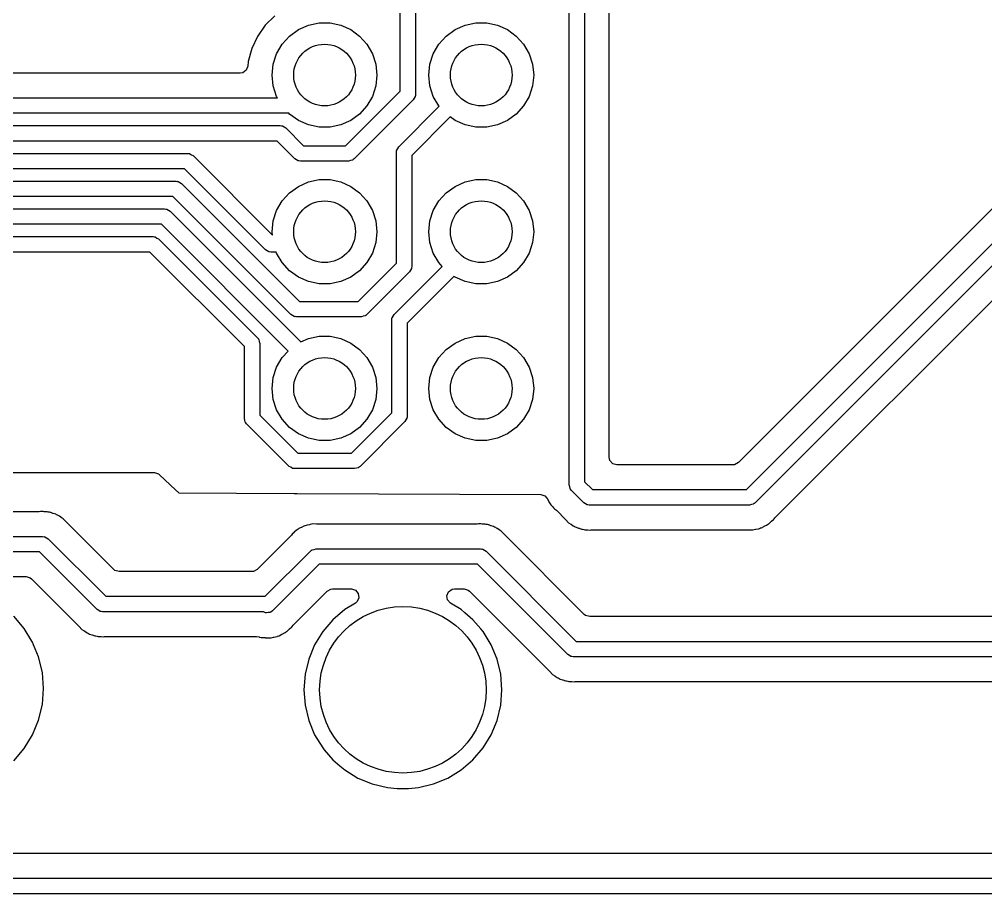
# Model space of a CAD drawing. Extents: x 0.79 to 7.48, y -4.92 to -0.79.
# Drawn here: x 4.439 to 5.056, y -4.914 to -4.356 of the extents above; entities that cross this region are included whole.
import ezdxf

# ---------------------------------------------------------------- set-up
doc = ezdxf.new("R2010")
doc.units = 0
doc.header["$MEASUREMENT"] = 0
doc.layers.add('BLACK', color=7, linetype='CONTINUOUS')

msp = doc.modelspace()

# ---------------------------------------------------------------- linework, layer by layer
at = {"layer": 'BLACK', "linetype": 'CONTINUOUS'}
for p, q in [((4.79035, -4.65354), (4.79035, -3.35501)), ((4.8002, -3.35298), (4.8002, -4.6515)), ((4.81596, -4.63585), (4.81596, -4.22441)), ((4.68248, -4.40219), (4.68248, -4.3388)), ((4.69232, -4.34084), (4.69232, -4.40422)), ((4.60249, -4.35409), (4.59639, -4.36019)), ((4.59639, -4.36019), (4.59145, -4.36724)), ((4.61752, -4.36297), (4.62391, -4.36013)), ((4.62391, -4.36013), (4.63075, -4.35867)), ((4.63075, -4.35867), (4.63775, -4.35867)), ((4.63775, -4.35867), (4.64459, -4.36013)), ((4.64459, -4.36013), (4.65098, -4.36297)), ((4.71752, -4.36297), (4.72391, -4.36013)), ((4.72391, -4.36013), (4.73075, -4.35867)), ((4.73075, -4.35867), (4.73775, -4.35867)), ((4.73775, -4.35867), (4.74459, -4.36013)), ((4.74459, -4.36013), (4.75098, -4.36297)), ((4.61186, -4.36708), (4.61752, -4.36297)), ((4.65098, -4.36297), (4.65664, -4.36708)), ((4.71186, -4.36708), (4.71752, -4.36297)), ((4.75098, -4.36297), (4.75664, -4.36708)), ((4.59145, -4.36724), (4.58781, -4.37505)), ((4.59145, -4.36724), (4.59145, -4.36724)), ((4.60368, -4.37834), (4.60718, -4.37228)), ((4.60718, -4.37228), (4.61186, -4.36708)), ((4.65664, -4.36708), (4.66133, -4.37228)), ((4.66133, -4.37228), (4.66482, -4.37834)), ((4.70368, -4.37834), (4.70718, -4.37228)), ((4.70718, -4.37228), (4.71186, -4.36708)), ((4.75664, -4.36708), (4.76133, -4.37228)), ((4.76133, -4.37228), (4.76482, -4.37834)), ((4.58781, -4.37505), (4.58558, -4.38337)), ((4.58781, -4.37505), (4.58781, -4.37505)), ((4.60152, -4.385), (4.60368, -4.37834)), ((4.66482, -4.37834), (4.66699, -4.385)), ((4.70152, -4.385), (4.70368, -4.37834)), ((4.76482, -4.37834), (4.76699, -4.385)), ((4.58558, -4.38337), (4.58533, -4.38627)), ((4.58558, -4.38337), (4.58558, -4.38337)), ((4.60079, -4.39195), (4.60152, -4.385)), ((4.66699, -4.385), (4.66772, -4.39195)), ((4.70079, -4.39195), (4.70152, -4.385)), ((4.76699, -4.385), (4.76772, -4.39195)), ((5.15705, -4.38062), (4.89837, -4.6393)), ((4.58047, -4.39073), (4.12996, -4.39073)), ((4.5821, -4.39045), (4.58047, -4.39073)), ((4.58433, -4.38883), (4.5821, -4.39045)), ((4.58533, -4.38627), (4.58433, -4.38883)), ((4.90347, -4.6565), (5.16975, -4.39022)), ((4.60152, -4.39891), (4.60079, -4.39195)), ((4.66772, -4.39195), (4.66699, -4.39891)), ((4.70152, -4.39891), (4.70079, -4.39195)), ((4.76772, -4.39195), (4.76699, -4.39891)), ((4.60368, -4.40556), (4.60152, -4.39891)), ((4.64766, -4.43701), (4.68248, -4.40219)), ((4.66699, -4.39891), (4.66482, -4.40556)), ((4.70368, -4.40556), (4.70152, -4.39891)), ((4.76699, -4.39891), (4.76482, -4.40556)), ((5.17527, -4.39862), (4.90899, -4.6649)), ((4.12141, -4.4065), (4.60422, -4.4065)), ((4.60422, -4.4065), (4.60368, -4.40556)), ((4.69088, -4.4077), (4.65318, -4.44541)), ((4.66482, -4.40556), (4.66133, -4.41162)), ((4.69146, -4.40664), (4.69088, -4.4077)), ((4.69212, -4.40561), (4.69146, -4.40664)), ((4.69216, -4.40536), (4.69212, -4.40561)), ((4.69221, -4.40527), (4.69216, -4.40536)), ((4.69232, -4.40422), (4.6922, -4.40509)), ((4.6922, -4.40509), (4.69221, -4.40527)), ((4.70718, -4.41162), (4.70368, -4.40556)), ((4.76482, -4.40556), (4.76133, -4.41162)), ((4.66133, -4.41162), (4.65664, -4.41682)), ((4.68156, -4.43769), (4.70739, -4.41186)), ((4.70739, -4.41186), (4.70718, -4.41162)), ((4.76133, -4.41162), (4.75664, -4.41682)), ((4.92169, -4.6745), (5.18037, -4.41582)), ((4.61142, -4.41634), (4.11937, -4.41634)), ((4.61186, -4.41682), (4.61142, -4.41634)), ((4.61752, -4.42093), (4.61186, -4.41682)), ((4.62391, -4.42378), (4.61752, -4.42093)), ((4.65098, -4.42093), (4.64459, -4.42378)), ((4.65664, -4.41682), (4.65098, -4.42093)), ((4.71446, -4.41871), (4.68996, -4.4432)), ((4.71752, -4.42093), (4.71446, -4.41871)), ((4.72391, -4.42378), (4.71752, -4.42093)), ((4.75098, -4.42093), (4.74459, -4.42378)), ((4.75664, -4.41682), (4.75098, -4.42093)), ((4.11407, -4.42421), (4.60601, -4.42421)), ((4.60601, -4.42421), (4.60688, -4.42434)), ((4.60688, -4.42434), (4.60706, -4.42433)), ((4.60706, -4.42433), (4.60715, -4.42438)), ((4.60715, -4.42438), (4.6074, -4.42441)), ((4.6074, -4.42441), (4.60842, -4.42507)), ((4.60842, -4.42507), (4.60949, -4.42565)), ((4.60949, -4.42565), (4.62085, -4.43701)), ((4.63075, -4.42523), (4.62391, -4.42378)), ((4.63775, -4.42523), (4.63075, -4.42523)), ((4.64459, -4.42378), (4.63775, -4.42523)), ((4.73075, -4.42523), (4.72391, -4.42378)), ((4.73775, -4.42523), (4.73075, -4.42523)), ((4.74459, -4.42378), (4.73775, -4.42523)), ((4.60397, -4.43406), (4.11203, -4.43406)), ((4.61533, -4.44541), (4.60397, -4.43406)), ((4.62085, -4.43701), (4.64766, -4.43701)), ((4.68012, -4.44117), (4.68024, -4.4403)), ((4.68023, -4.44012), (4.68028, -4.44002)), ((4.68024, -4.4403), (4.68023, -4.44012)), ((4.68028, -4.44002), (4.68032, -4.43978)), ((4.68032, -4.43978), (4.68098, -4.43875)), ((4.68098, -4.43875), (4.68156, -4.43769)), ((4.10673, -4.44193), (4.54685, -4.44193)), ((4.54685, -4.44193), (4.54772, -4.44205)), ((4.54772, -4.44205), (4.5479, -4.44204)), ((4.5479, -4.44204), (4.54799, -4.44209)), ((4.54799, -4.44209), (4.54824, -4.44213)), ((4.54824, -4.44213), (4.54926, -4.44279)), ((4.54926, -4.44279), (4.55033, -4.44337)), ((4.55033, -4.44337), (4.60101, -4.49405)), ((4.6164, -4.44599), (4.61533, -4.44541)), ((4.61742, -4.44665), (4.6164, -4.44599)), ((4.61767, -4.44669), (4.61742, -4.44665)), ((4.61776, -4.44674), (4.61767, -4.44669)), ((4.61794, -4.44673), (4.61776, -4.44674)), ((4.61881, -4.44685), (4.61794, -4.44673)), ((4.6497, -4.44685), (4.61881, -4.44685)), ((4.65087, -4.44651), (4.6497, -4.44685)), ((4.65206, -4.44625), (4.65087, -4.44651)), ((4.65225, -4.4461), (4.65206, -4.44625)), ((4.65236, -4.44607), (4.65225, -4.4461)), ((4.65247, -4.44594), (4.65236, -4.44607)), ((4.65318, -4.44541), (4.65247, -4.44594)), ((4.68012, -4.51203), (4.68012, -4.44117)), ((4.68996, -4.4432), (4.68996, -4.51407)), ((4.54481, -4.45177), (4.10469, -4.45177)), ((4.59652, -4.50348), (4.54481, -4.45177)), ((4.62391, -4.46013), (4.63075, -4.45867)), ((4.63075, -4.45867), (4.63775, -4.45867)), ((4.63775, -4.45867), (4.64459, -4.46013)), ((4.72391, -4.46013), (4.73075, -4.45867)), ((4.73075, -4.45867), (4.73775, -4.45867)), ((4.73775, -4.45867), (4.74459, -4.46013)), ((4.09939, -4.45965), (4.53951, -4.45965)), ((4.53951, -4.45965), (4.54038, -4.45977)), ((4.54038, -4.45977), (4.54056, -4.45976)), ((4.54056, -4.45976), (4.54065, -4.45981)), ((4.54065, -4.45981), (4.5409, -4.45984)), ((4.5409, -4.45984), (4.54192, -4.4605)), ((4.54192, -4.4605), (4.54299, -4.46109)), ((4.54299, -4.46109), (4.61832, -4.53642)), ((4.61186, -4.46708), (4.61752, -4.46297)), ((4.61752, -4.46297), (4.62391, -4.46013)), ((4.64459, -4.46013), (4.65098, -4.46297)), ((4.65098, -4.46297), (4.65664, -4.46708)), ((4.71186, -4.46708), (4.71752, -4.46297)), ((4.71752, -4.46297), (4.72391, -4.46013)), ((4.74459, -4.46013), (4.75098, -4.46297)), ((4.75098, -4.46297), (4.75664, -4.46708)), ((4.53747, -4.46949), (4.09735, -4.46949)), ((4.6128, -4.54482), (4.53747, -4.46949)), ((4.60718, -4.47228), (4.61186, -4.46708)), ((4.65664, -4.46708), (4.66133, -4.47228)), ((4.70718, -4.47228), (4.71186, -4.46708)), ((4.75664, -4.46708), (4.76133, -4.47228)), ((4.09205, -4.47736), (4.53217, -4.47736)), ((4.53217, -4.47736), (4.53304, -4.47749)), ((4.53304, -4.47749), (4.53322, -4.47747)), ((4.53322, -4.47747), (4.53331, -4.47753)), ((4.53331, -4.47753), (4.53356, -4.47756)), ((4.53356, -4.47756), (4.53458, -4.47822)), ((4.60368, -4.47834), (4.60718, -4.47228)), ((4.66133, -4.47228), (4.66482, -4.47834)), ((4.70368, -4.47834), (4.70718, -4.47228)), ((4.76133, -4.47228), (4.76482, -4.47834)), ((4.53458, -4.47822), (4.53565, -4.4788)), ((4.53565, -4.4788), (4.61911, -4.56226)), ((4.60152, -4.485), (4.60368, -4.47834)), ((4.66482, -4.47834), (4.66699, -4.485)), ((4.70152, -4.485), (4.70368, -4.47834)), ((4.76482, -4.47834), (4.76699, -4.485)), ((4.53014, -4.4872), (4.09002, -4.4872)), ((4.61099, -4.56805), (4.53014, -4.4872)), ((4.60079, -4.49195), (4.60152, -4.485)), ((4.66699, -4.485), (4.66772, -4.49195)), ((4.70079, -4.49195), (4.70152, -4.485)), ((4.76699, -4.485), (4.76772, -4.49195)), ((4.30591, -4.49508), (4.52484, -4.49508)), ((4.52484, -4.49508), (4.5257, -4.4952)), ((4.5257, -4.4952), (4.52588, -4.49519)), ((4.52588, -4.49519), (4.52598, -4.49524)), ((4.52598, -4.49524), (4.52622, -4.49528)), ((4.52622, -4.49528), (4.52725, -4.49594)), ((4.52725, -4.49594), (4.52831, -4.49652)), ((4.60101, -4.49405), (4.60079, -4.49195)), ((4.66772, -4.49195), (4.66699, -4.49891)), ((4.70152, -4.49891), (4.70079, -4.49195)), ((4.76772, -4.49195), (4.76699, -4.49891)), ((4.52831, -4.49652), (4.59147, -4.55968)), ((4.66699, -4.49891), (4.66482, -4.50556)), ((4.70368, -4.50556), (4.70152, -4.49891)), ((4.76699, -4.49891), (4.76482, -4.50556)), ((4.5228, -4.50492), (4.30591, -4.50492)), ((4.58307, -4.5652), (4.5228, -4.50492)), ((4.59759, -4.50406), (4.59652, -4.50348)), ((4.59861, -4.50472), (4.59759, -4.50406)), ((4.59886, -4.50476), (4.59861, -4.50472)), ((4.59895, -4.50481), (4.59886, -4.50476)), ((4.59913, -4.5048), (4.59895, -4.50481)), ((4.6, -4.50492), (4.59913, -4.5048)), ((4.60347, -4.50492), (4.6, -4.50492)), ((4.60368, -4.50556), (4.60347, -4.50492)), ((4.60718, -4.51162), (4.60368, -4.50556)), ((4.66482, -4.50556), (4.66133, -4.51162)), ((4.70718, -4.51162), (4.70368, -4.50556)), ((4.76482, -4.50556), (4.76133, -4.51162)), ((4.61186, -4.51682), (4.60718, -4.51162)), ((4.65573, -4.53642), (4.68012, -4.51203)), ((4.66133, -4.51162), (4.65664, -4.51682)), ((4.67861, -4.54475), (4.70934, -4.51402)), ((4.68996, -4.51407), (4.68984, -4.51494)), ((4.70934, -4.51402), (4.70718, -4.51162)), ((4.76133, -4.51162), (4.75664, -4.51682)), ((4.61752, -4.52093), (4.61186, -4.51682)), ((4.65664, -4.51682), (4.65098, -4.52093)), ((4.68852, -4.51755), (4.66125, -4.54482)), ((4.71684, -4.52044), (4.68701, -4.55027)), ((4.6891, -4.51648), (4.68852, -4.51755)), ((4.68976, -4.51545), (4.6891, -4.51648)), ((4.6898, -4.51521), (4.68976, -4.51545)), ((4.68985, -4.51511), (4.6898, -4.51521)), ((4.68984, -4.51494), (4.68985, -4.51511)), ((4.71752, -4.52093), (4.71684, -4.52044)), ((4.75664, -4.51682), (4.75098, -4.52093)), ((4.62391, -4.52378), (4.61752, -4.52093)), ((4.63075, -4.52523), (4.62391, -4.52378)), ((4.63775, -4.52523), (4.63075, -4.52523)), ((4.64459, -4.52378), (4.63775, -4.52523)), ((4.65098, -4.52093), (4.64459, -4.52378)), ((4.72391, -4.52378), (4.71752, -4.52093)), ((4.73075, -4.52523), (4.72391, -4.52378)), ((4.73775, -4.52523), (4.73075, -4.52523)), ((4.74459, -4.52378), (4.73775, -4.52523)), ((4.75098, -4.52093), (4.74459, -4.52378)), ((4.61832, -4.53642), (4.65573, -4.53642)), ((4.61387, -4.5454), (4.6128, -4.54482)), ((4.6149, -4.54606), (4.61387, -4.5454)), ((4.66033, -4.54551), (4.66013, -4.54566)), ((4.66043, -4.54548), (4.66033, -4.54551)), ((4.66054, -4.54535), (4.66043, -4.54548)), ((4.66125, -4.54482), (4.66054, -4.54535)), ((4.67802, -4.54582), (4.67861, -4.54475)), ((4.61514, -4.5461), (4.6149, -4.54606)), ((4.61524, -4.54615), (4.61514, -4.5461)), ((4.61541, -4.54613), (4.61524, -4.54615)), ((4.61628, -4.54626), (4.61541, -4.54613)), ((4.65777, -4.54626), (4.61628, -4.54626)), ((4.65894, -4.54592), (4.65777, -4.54626)), ((4.66013, -4.54566), (4.65894, -4.54592)), ((4.67717, -4.54823), (4.67729, -4.54736)), ((4.67717, -4.6075), (4.67717, -4.54823)), ((4.67728, -4.54718), (4.67733, -4.54709)), ((4.67729, -4.54736), (4.67728, -4.54718)), ((4.67733, -4.54709), (4.67736, -4.54684)), ((4.67736, -4.54684), (4.67802, -4.54582)), ((4.68701, -4.55027), (4.68701, -4.60954)), ((4.59147, -4.55968), (4.592, -4.56038)), ((4.592, -4.56038), (4.59213, -4.5605)), ((4.59213, -4.5605), (4.59216, -4.5606)), ((4.59216, -4.5606), (4.59231, -4.5608)), ((4.59231, -4.5608), (4.59257, -4.56199)), ((4.59257, -4.56199), (4.59291, -4.56316)), ((4.59291, -4.56316), (4.59291, -4.60908)), ((4.61911, -4.56226), (4.62391, -4.56013)), ((4.62391, -4.56013), (4.63075, -4.55867)), ((4.63075, -4.55867), (4.63775, -4.55867)), ((4.63775, -4.55867), (4.64459, -4.56013)), ((4.64459, -4.56013), (4.65098, -4.56297)), ((4.65098, -4.56297), (4.65664, -4.56708)), ((4.71186, -4.56708), (4.71752, -4.56297)), ((4.71752, -4.56297), (4.72391, -4.56013)), ((4.72391, -4.56013), (4.73075, -4.55867)), ((4.73075, -4.55867), (4.73775, -4.55867)), ((4.73775, -4.55867), (4.74459, -4.56013)), ((4.74459, -4.56013), (4.75098, -4.56297)), ((4.75098, -4.56297), (4.75664, -4.56708)), ((4.58307, -4.61111), (4.58307, -4.5652)), ((4.60718, -4.57228), (4.61099, -4.56805)), ((4.65664, -4.56708), (4.66133, -4.57228)), ((4.70718, -4.57228), (4.71186, -4.56708)), ((4.75664, -4.56708), (4.76133, -4.57228)), ((4.60368, -4.57834), (4.60718, -4.57228)), ((4.66133, -4.57228), (4.66482, -4.57834)), ((4.70368, -4.57834), (4.70718, -4.57228)), ((4.76133, -4.57228), (4.76482, -4.57834)), ((4.60152, -4.585), (4.60368, -4.57834)), ((4.66482, -4.57834), (4.66699, -4.585)), ((4.70152, -4.585), (4.70368, -4.57834)), ((4.76482, -4.57834), (4.76699, -4.585)), ((4.60079, -4.59195), (4.60152, -4.585)), ((4.66699, -4.585), (4.66772, -4.59195)), ((4.70079, -4.59195), (4.70152, -4.585)), ((4.76699, -4.585), (4.76772, -4.59195)), ((4.60152, -4.59891), (4.60079, -4.59195)), ((4.66772, -4.59195), (4.66699, -4.59891)), ((4.70152, -4.59891), (4.70079, -4.59195)), ((4.76772, -4.59195), (4.76699, -4.59891)), ((4.60368, -4.60556), (4.60152, -4.59891)), ((4.66699, -4.59891), (4.66482, -4.60556)), ((4.70368, -4.60556), (4.70152, -4.59891)), ((4.76699, -4.59891), (4.76482, -4.60556)), ((4.60718, -4.61162), (4.60368, -4.60556)), ((4.66482, -4.60556), (4.66133, -4.61162)), ((4.70718, -4.61162), (4.70368, -4.60556)), ((4.76482, -4.60556), (4.76133, -4.61162)), ((4.58341, -4.61228), (4.58307, -4.61111)), ((4.58367, -4.61347), (4.58341, -4.61228)), ((4.59291, -4.60908), (4.61713, -4.63329)), ((4.61186, -4.61682), (4.60718, -4.61162)), ((4.65137, -4.63329), (4.67717, -4.6075)), ((4.66133, -4.61162), (4.65664, -4.61682)), ((4.68557, -4.61302), (4.65689, -4.64169)), ((4.68615, -4.61195), (4.68557, -4.61302)), ((4.68681, -4.61093), (4.68615, -4.61195)), ((4.68684, -4.61068), (4.68681, -4.61093)), ((4.6869, -4.61059), (4.68684, -4.61068)), ((4.68701, -4.60954), (4.68688, -4.61041)), ((4.68688, -4.61041), (4.6869, -4.61059)), ((4.71186, -4.61682), (4.70718, -4.61162)), ((4.76133, -4.61162), (4.75664, -4.61682)), ((4.58382, -4.61367), (4.58367, -4.61347)), ((4.58385, -4.61377), (4.58382, -4.61367)), ((4.58399, -4.61389), (4.58385, -4.61377)), ((4.58451, -4.61459), (4.58399, -4.61389)), ((4.61161, -4.64169), (4.58451, -4.61459)), ((4.61752, -4.62093), (4.61186, -4.61682)), ((4.65664, -4.61682), (4.65098, -4.62093)), ((4.71752, -4.62093), (4.71186, -4.61682)), ((4.75664, -4.61682), (4.75098, -4.62093)), ((4.62391, -4.62378), (4.61752, -4.62093)), ((4.63075, -4.62523), (4.62391, -4.62378)), ((4.63775, -4.62523), (4.63075, -4.62523)), ((4.64459, -4.62378), (4.63775, -4.62523)), ((4.65098, -4.62093), (4.64459, -4.62378)), ((4.72391, -4.62378), (4.71752, -4.62093)), ((4.73075, -4.62523), (4.72391, -4.62378)), ((4.73775, -4.62523), (4.73075, -4.62523)), ((4.74459, -4.62378), (4.73775, -4.62523)), ((4.75098, -4.62093), (4.74459, -4.62378)), ((4.61713, -4.63329), (4.65137, -4.63329)), ((4.81641, -4.63787), (4.81596, -4.63585)), ((4.81821, -4.63995), (4.81641, -4.63787)), ((4.61268, -4.64228), (4.61161, -4.64169)), ((4.6137, -4.64293), (4.61268, -4.64228)), ((4.61395, -4.64297), (4.6137, -4.64293)), ((4.61404, -4.64302), (4.61395, -4.64297)), ((4.61422, -4.64301), (4.61404, -4.64302)), ((4.61509, -4.64313), (4.61422, -4.64301)), ((4.65341, -4.64313), (4.61509, -4.64313)), ((4.65458, -4.64279), (4.65341, -4.64313)), ((4.65577, -4.64253), (4.65458, -4.64279)), ((4.65597, -4.64238), (4.65577, -4.64253)), ((4.65607, -4.64235), (4.65597, -4.64238)), ((4.65619, -4.64222), (4.65607, -4.64235)), ((4.65689, -4.64169), (4.65619, -4.64222)), ((4.82085, -4.64073), (4.81821, -4.63995)), ((4.89492, -4.64073), (4.82085, -4.64073)), ((4.89596, -4.64062), (4.89492, -4.64073)), ((4.89837, -4.6393), (4.89596, -4.64062)), ((4.41796, -4.64567), (4.52562, -4.64567)), ((4.52562, -4.64567), (4.52826, -4.64644)), ((4.52826, -4.64644), (4.52897, -4.647)), ((4.52897, -4.647), (4.53917, -4.65662)), ((4.7907, -4.65471), (4.79035, -4.65354)), ((4.79096, -4.6559), (4.7907, -4.65471)), ((4.79111, -4.6561), (4.79096, -4.6559)), ((4.79114, -4.6562), (4.79111, -4.6561)), ((4.79127, -4.65632), (4.79114, -4.6562)), ((4.7918, -4.65702), (4.79127, -4.65632)), ((4.8002, -4.6515), (4.80519, -4.6565)), ((4.80519, -4.6565), (4.90347, -4.6565)), ((4.53917, -4.65662), (4.54134, -4.65866)), ((4.54134, -4.65866), (4.6149, -4.659)), ((4.6149, -4.659), (4.61513, -4.65902)), ((4.61513, -4.65902), (4.6158, -4.65908)), ((4.6158, -4.65908), (4.61582, -4.65908)), ((4.61582, -4.65908), (4.61667, -4.65901)), ((4.61667, -4.65901), (4.77219, -4.65973)), ((4.77219, -4.65973), (4.77482, -4.66052)), ((4.77482, -4.66052), (4.77642, -4.66222)), ((4.77642, -4.66222), (4.77666, -4.66265)), ((4.77666, -4.66265), (4.77677, -4.66287)), ((4.79967, -4.6649), (4.7918, -4.65702)), ((4.77677, -4.66287), (4.77743, -4.66439)), ((4.77743, -4.66439), (4.77785, -4.6649)), ((4.77785, -4.6649), (4.77831, -4.66559)), ((4.77831, -4.66559), (4.77864, -4.66616)), ((4.77864, -4.66616), (4.77981, -4.66733)), ((4.77981, -4.66733), (4.77998, -4.66752)), ((4.77998, -4.66752), (4.78041, -4.66806)), ((4.78041, -4.66806), (4.78102, -4.66881)), ((4.78102, -4.66881), (4.78156, -4.66918)), ((4.80074, -4.66548), (4.79967, -4.6649)), ((4.80176, -4.66614), (4.80074, -4.66548)), ((4.80201, -4.66617), (4.80176, -4.66614)), ((4.8021, -4.66623), (4.80201, -4.66617)), ((4.80228, -4.66621), (4.8021, -4.66623)), ((4.80315, -4.66634), (4.80228, -4.66621)), ((4.90551, -4.66634), (4.80315, -4.66634)), ((4.90668, -4.666), (4.90551, -4.66634)), ((4.90787, -4.66574), (4.90668, -4.666)), ((4.90807, -4.66559), (4.90787, -4.66574)), ((4.90817, -4.66556), (4.90807, -4.66559)), ((4.90829, -4.66542), (4.90817, -4.66556)), ((4.90899, -4.6649), (4.90829, -4.66542)), ((4.45214, -4.67065), (4.32772, -4.67065)), ((4.45297, -4.67058), (4.45214, -4.67065)), ((4.45325, -4.67053), (4.45297, -4.67058)), ((4.45362, -4.67047), (4.45325, -4.67053)), ((4.45456, -4.67056), (4.45362, -4.67047)), ((4.45362, -4.67047), (4.45362, -4.67047)), ((4.45527, -4.67064), (4.45456, -4.67056)), ((4.45552, -4.67065), (4.45527, -4.67064)), ((4.45717, -4.67065), (4.45552, -4.67065)), ((4.45781, -4.67083), (4.45717, -4.67065)), ((4.45717, -4.67065), (4.45717, -4.67065)), ((4.45862, -4.67098), (4.45781, -4.67083)), ((4.45927, -4.67105), (4.45862, -4.67098)), ((4.45928, -4.67105), (4.45927, -4.67105)), ((4.45927, -4.67105), (4.45927, -4.67105)), ((4.45949, -4.67113), (4.45928, -4.67105)), ((4.46082, -4.67166), (4.45949, -4.67113)), ((4.46105, -4.67174), (4.46082, -4.67166)), ((4.46265, -4.67218), (4.46105, -4.67174)), ((4.46321, -4.67252), (4.46265, -4.67218)), ((4.46396, -4.67289), (4.46321, -4.67252)), ((4.46423, -4.673), (4.46396, -4.67289)), ((4.46457, -4.67314), (4.46423, -4.673)), ((4.46503, -4.67348), (4.46457, -4.67314)), ((4.46589, -4.67414), (4.46503, -4.67348)), ((4.46609, -4.67428), (4.46589, -4.67414)), ((4.46751, -4.67514), (4.46609, -4.67428)), ((4.78156, -4.66918), (4.78219, -4.66972)), ((4.78219, -4.66972), (4.78827, -4.6758)), ((4.92115, -4.67514), (4.92169, -4.6745)), ((4.46898, -4.67672), (4.46751, -4.67514)), ((4.46921, -4.67696), (4.46898, -4.67672)), ((4.49966, -4.70741), (4.46921, -4.67696)), ((4.61941, -4.68071), (4.61789, -4.68137)), ((4.61963, -4.6806), (4.61941, -4.68071)), ((4.62108, -4.67979), (4.61963, -4.6806)), ((4.62172, -4.67963), (4.62108, -4.67979)), ((4.62108, -4.67979), (4.62108, -4.67979)), ((4.6225, -4.67936), (4.62172, -4.67963)), ((4.62311, -4.6791), (4.6225, -4.67936)), ((4.62475, -4.67888), (4.62311, -4.6791)), ((4.62499, -4.67883), (4.62475, -4.67888)), ((4.6266, -4.67844), (4.62499, -4.67883)), ((4.62909, -4.67852), (4.6266, -4.67844)), ((4.6266, -4.67844), (4.6266, -4.67844)), ((4.6266, -4.67844), (4.6266, -4.67844)), ((4.73167, -4.67852), (4.62909, -4.67852)), ((4.7325, -4.67845), (4.73167, -4.67852)), ((4.73278, -4.6784), (4.7325, -4.67845)), ((4.73315, -4.67834), (4.73278, -4.6784)), ((4.73409, -4.67844), (4.73315, -4.67834)), ((4.73315, -4.67834), (4.73315, -4.67834)), ((4.73479, -4.67851), (4.73409, -4.67844)), ((4.73504, -4.67852), (4.73479, -4.67851)), ((4.7367, -4.67852), (4.73504, -4.67852)), ((4.73733, -4.6787), (4.7367, -4.67852)), ((4.7367, -4.67852), (4.7367, -4.67852)), ((4.73815, -4.67886), (4.73733, -4.6787)), ((4.7388, -4.67892), (4.73815, -4.67886)), ((4.73902, -4.67901), (4.7388, -4.67892)), ((4.7388, -4.67892), (4.7388, -4.67892)), ((4.7388, -4.67892), (4.7388, -4.67892)), ((4.74035, -4.67953), (4.73902, -4.67901)), ((4.74058, -4.67961), (4.74035, -4.67953)), ((4.74218, -4.68006), (4.74058, -4.67961)), ((4.74274, -4.6804), (4.74218, -4.68006)), ((4.74348, -4.68077), (4.74274, -4.6804)), ((4.74376, -4.68088), (4.74348, -4.68077)), ((4.74409, -4.68101), (4.74376, -4.68088)), ((4.74443, -4.68127), (4.74409, -4.68101)), ((4.78827, -4.6758), (4.78997, -4.67762)), ((4.78997, -4.67762), (4.79139, -4.67848)), ((4.79139, -4.67848), (4.79159, -4.67862)), ((4.79159, -4.67862), (4.79291, -4.67962)), ((4.79291, -4.67962), (4.79291, -4.67962)), ((4.79291, -4.67962), (4.79291, -4.67962)), ((4.79291, -4.67962), (4.79352, -4.67986)), ((4.79352, -4.67986), (4.79427, -4.68023)), ((4.79427, -4.68023), (4.79483, -4.68057)), ((4.79483, -4.68057), (4.79643, -4.68102)), ((4.79643, -4.68102), (4.79666, -4.6811)), ((4.79666, -4.6811), (4.79821, -4.68171)), ((4.91175, -4.68127), (4.91254, -4.681)), ((4.91254, -4.681), (4.91317, -4.68084)), ((4.91317, -4.68084), (4.91462, -4.68003)), ((4.91462, -4.68003), (4.91484, -4.67992)), ((4.91484, -4.67992), (4.91636, -4.67926)), ((4.91636, -4.67926), (4.91687, -4.67885)), ((4.91687, -4.67885), (4.91756, -4.67838)), ((4.91756, -4.67838), (4.91813, -4.67806)), ((4.91813, -4.67806), (4.9193, -4.67688)), ((4.9193, -4.67688), (4.91949, -4.67672)), ((4.91949, -4.67672), (4.92077, -4.67567)), ((4.92077, -4.67567), (4.92115, -4.67514)), ((4.32736, -4.68642), (4.45433, -4.68642)), ((4.45433, -4.68642), (4.4552, -4.68654)), ((4.4552, -4.68654), (4.45538, -4.68653)), ((4.45538, -4.68653), (4.45547, -4.68658)), ((4.45547, -4.68658), (4.45572, -4.68662)), ((4.45572, -4.68662), (4.45674, -4.68728)), ((4.45674, -4.68728), (4.45781, -4.68786)), ((4.61256, -4.68613), (4.59575, -4.70295)), ((4.6131, -4.68549), (4.61256, -4.68613)), ((4.61348, -4.68496), (4.6131, -4.68549)), ((4.61476, -4.68391), (4.61348, -4.68496)), ((4.61495, -4.68374), (4.61476, -4.68391)), ((4.61612, -4.68257), (4.61495, -4.68374)), ((4.61669, -4.68225), (4.61612, -4.68257)), ((4.61738, -4.68178), (4.61669, -4.68225)), ((4.61789, -4.68137), (4.61738, -4.68178)), ((4.61789, -4.68137), (4.61789, -4.68137)), ((4.74541, -4.68201), (4.74443, -4.68127)), ((4.74562, -4.68215), (4.74541, -4.68201)), ((4.74704, -4.68301), (4.74562, -4.68215)), ((4.74836, -4.68443), (4.74704, -4.68301)), ((4.74874, -4.68483), (4.74836, -4.68443)), ((4.80005, -4.73615), (4.74874, -4.68483)), ((4.79821, -4.68171), (4.79886, -4.68177)), ((4.79886, -4.68177), (4.79967, -4.68193)), ((4.79967, -4.68193), (4.80031, -4.68211)), ((4.80031, -4.68211), (4.80196, -4.68211)), ((4.80196, -4.68211), (4.80221, -4.68212)), ((4.80221, -4.68212), (4.80386, -4.68229)), ((4.80386, -4.68229), (4.80451, -4.68218)), ((4.80451, -4.68218), (4.80534, -4.68211)), ((4.80534, -4.68211), (4.90516, -4.68211)), ((4.90516, -4.68211), (4.90765, -4.68219)), ((4.90765, -4.68219), (4.90926, -4.6818)), ((4.90926, -4.6818), (4.9095, -4.68175)), ((4.9095, -4.68175), (4.91115, -4.68153)), ((4.91115, -4.68153), (4.91175, -4.68127)), ((4.45781, -4.68786), (4.49456, -4.72461)), ((4.45229, -4.69626), (4.3294, -4.69626)), ((4.48904, -4.73301), (4.45229, -4.69626)), ((4.59639, -4.72461), (4.62526, -4.69573)), ((4.62526, -4.69573), (4.62596, -4.69521)), ((4.62596, -4.69521), (4.62608, -4.69507)), ((4.62608, -4.69507), (4.62618, -4.69504)), ((4.62618, -4.69504), (4.62638, -4.69489)), ((4.62638, -4.69489), (4.62757, -4.69463)), ((4.62757, -4.69463), (4.62874, -4.69429)), ((4.62874, -4.69429), (4.73386, -4.69429)), ((4.73386, -4.69429), (4.73473, -4.69442)), ((4.73473, -4.69442), (4.7349, -4.6944)), ((4.7349, -4.6944), (4.735, -4.69446)), ((4.735, -4.69446), (4.73524, -4.69449)), ((4.73524, -4.69449), (4.73627, -4.69515)), ((4.73627, -4.69515), (4.73734, -4.69573)), ((4.73734, -4.69573), (4.79495, -4.75335)), ((4.59575, -4.70295), (4.59129, -4.70741)), ((4.63078, -4.70413), (4.60112, -4.73379)), ((4.73182, -4.70413), (4.63078, -4.70413)), ((4.78943, -4.76175), (4.73182, -4.70413)), ((4.41164, -4.71203), (4.44374, -4.71203)), ((4.44374, -4.71203), (4.44638, -4.7128)), ((4.50047, -4.70806), (4.49966, -4.70741)), ((4.50311, -4.70884), (4.50047, -4.70806)), ((4.58783, -4.70884), (4.50311, -4.70884)), ((4.58887, -4.70873), (4.58783, -4.70884)), ((4.59129, -4.70741), (4.58887, -4.70873)), ((4.44638, -4.7128), (4.44719, -4.71346)), ((4.44719, -4.71346), (4.47764, -4.74391)), ((4.61413, -4.74309), (4.63588, -4.72133)), ((4.63588, -4.72133), (4.63829, -4.72001)), ((4.63829, -4.72001), (4.63933, -4.7199)), ((4.63933, -4.7199), (4.65136, -4.7199)), ((4.65136, -4.7199), (4.65399, -4.72068)), ((4.65399, -4.72068), (4.6558, -4.72276)), ((4.6558, -4.72276), (4.65619, -4.72548)), ((4.7123, -4.72419), (4.71339, -4.72167)), ((4.71275, -4.72691), (4.7123, -4.72419)), ((4.71339, -4.72167), (4.71567, -4.72013)), ((4.71567, -4.72013), (4.71715, -4.7199)), ((4.71715, -4.7199), (4.72327, -4.7199)), ((4.72327, -4.7199), (4.72591, -4.72068)), ((4.72591, -4.72068), (4.72672, -4.72133)), ((4.72672, -4.72133), (4.77803, -4.77265)), ((4.49456, -4.72461), (4.59639, -4.72461)), ((4.65391, -4.72895), (4.6471, -4.73312)), ((4.65504, -4.72798), (4.65391, -4.72895)), ((4.65619, -4.72548), (4.65504, -4.72798)), ((4.7146, -4.72895), (4.71275, -4.72691)), ((4.7214, -4.73312), (4.7146, -4.72895)), ((4.49011, -4.73359), (4.48904, -4.73301)), ((4.49113, -4.73425), (4.49011, -4.73359)), ((4.49138, -4.73428), (4.49113, -4.73425)), ((4.49147, -4.73434), (4.49138, -4.73428)), ((4.49165, -4.73432), (4.49147, -4.73434)), ((4.49252, -4.73445), (4.49165, -4.73432)), ((4.59521, -4.73445), (4.49252, -4.73445)), ((4.59567, -4.73462), (4.59521, -4.73445)), ((4.59659, -4.73512), (4.59567, -4.73462)), ((4.59695, -4.7351), (4.59659, -4.73512)), ((4.59729, -4.73522), (4.59695, -4.7351)), ((4.59831, -4.735), (4.59729, -4.73522)), ((4.59936, -4.73493), (4.59831, -4.735)), ((4.59965, -4.73471), (4.59936, -4.73493)), ((4.6, -4.73463), (4.59965, -4.73471)), ((4.60112, -4.73379), (4.6, -4.73463)), ((4.6471, -4.73312), (4.63956, -4.73956)), ((4.6471, -4.73312), (4.6471, -4.73312)), ((4.72376, -4.73513), (4.7214, -4.73312)), ((4.7214, -4.73312), (4.7214, -4.73312)), ((4.72895, -4.73956), (4.72376, -4.73513)), ((4.80087, -4.7368), (4.80005, -4.73615)), ((4.4425, -4.74515), (4.43585, -4.73737)), ((4.63956, -4.73956), (4.63312, -4.7471)), ((4.73393, -4.74539), (4.72895, -4.73956)), ((4.80351, -4.73758), (4.80087, -4.7368)), ((5.94678, -4.73758), (4.80351, -4.73758)), ((4.44751, -4.75333), (4.4425, -4.74515)), ((4.47764, -4.74391), (4.47934, -4.74573)), ((4.47934, -4.74573), (4.48076, -4.74659)), ((4.48076, -4.74659), (4.48096, -4.74673)), ((4.48096, -4.74673), (4.48228, -4.74773)), ((4.48228, -4.74773), (4.48289, -4.74797)), ((4.48289, -4.74797), (4.48364, -4.74834)), ((4.48364, -4.74834), (4.4842, -4.74868)), ((4.4842, -4.74868), (4.4842, -4.74868)), ((4.4842, -4.74868), (4.4842, -4.74868)), ((4.4842, -4.74868), (4.4858, -4.74913)), ((4.6053, -4.74974), (4.60709, -4.74874)), ((4.60709, -4.74874), (4.60724, -4.74866)), ((4.60724, -4.74866), (4.60909, -4.74778)), ((4.60909, -4.74778), (4.60925, -4.74764)), ((4.60925, -4.74764), (4.61007, -4.74706)), ((4.61007, -4.74706), (4.61026, -4.74696)), ((4.61026, -4.74696), (4.61171, -4.7455)), ((4.61171, -4.7455), (4.61183, -4.74539)), ((4.61183, -4.74539), (4.61338, -4.74404)), ((4.61338, -4.74404), (4.6135, -4.74386)), ((4.6135, -4.74386), (4.61413, -4.74309)), ((4.63312, -4.7471), (4.62793, -4.75556)), ((4.63312, -4.7471), (4.63312, -4.7471)), ((4.73539, -4.7471), (4.73393, -4.74539)), ((4.74057, -4.75556), (4.73539, -4.7471)), ((4.73539, -4.7471), (4.73539, -4.7471)), ((4.44784, -4.75387), (4.44751, -4.75333)), ((4.44854, -4.75556), (4.44784, -4.75387)), ((4.4858, -4.74913), (4.48603, -4.74921)), ((4.48603, -4.74921), (4.48758, -4.74982)), ((4.48758, -4.74982), (4.4878, -4.74984)), ((4.4878, -4.74984), (4.48823, -4.74988)), ((4.48823, -4.74988), (4.48905, -4.75004)), ((4.48905, -4.75004), (4.48968, -4.75022)), ((4.48968, -4.75022), (4.49133, -4.75022)), ((4.49133, -4.75022), (4.49158, -4.75023)), ((4.49158, -4.75023), (4.49323, -4.7504)), ((4.49323, -4.7504), (4.49388, -4.75029)), ((4.49388, -4.75029), (4.49471, -4.75022)), ((4.49471, -4.75022), (4.59078, -4.75022)), ((4.59078, -4.75022), (4.59257, -4.75056)), ((4.59257, -4.75056), (4.59269, -4.7506)), ((4.59269, -4.7506), (4.59269, -4.7506)), ((4.59269, -4.7506), (4.59291, -4.75063)), ((4.59291, -4.75063), (4.59388, -4.75083)), ((4.59388, -4.75083), (4.59409, -4.75089)), ((4.59409, -4.75089), (4.59572, -4.75095)), ((4.59572, -4.75095), (4.59614, -4.75096)), ((4.59614, -4.75096), (4.59631, -4.75098)), ((4.59631, -4.75098), (4.59666, -4.75101)), ((4.59666, -4.75101), (4.59835, -4.75119)), ((4.59835, -4.75119), (4.59841, -4.75118)), ((4.59841, -4.75118), (4.59856, -4.75115)), ((4.59856, -4.75115), (4.59956, -4.75108)), ((4.59956, -4.75108), (4.59977, -4.75109)), ((4.59977, -4.75109), (4.60012, -4.751)), ((4.59977, -4.75109), (4.59977, -4.75109)), ((4.59977, -4.75109), (4.59977, -4.75109)), ((4.60012, -4.751), (4.60177, -4.7506)), ((4.60177, -4.7506), (4.60193, -4.75057)), ((4.60193, -4.75057), (4.60396, -4.75022)), ((4.60396, -4.75022), (4.60415, -4.75013)), ((4.60415, -4.75013), (4.60509, -4.74979)), ((4.60509, -4.74979), (4.6053, -4.74974)), ((4.79495, -4.75335), (5.96651, -4.75335)), ((4.45175, -4.76332), (4.44854, -4.75556)), ((4.62793, -4.75556), (4.62414, -4.76472)), ((4.74435, -4.76468), (4.74057, -4.75556)), ((4.45414, -4.77327), (4.45175, -4.76332)), ((4.62414, -4.76472), (4.62182, -4.77436)), ((4.74437, -4.76472), (4.74435, -4.76468)), ((4.74668, -4.77436), (4.74437, -4.76472)), ((4.7905, -4.76233), (4.78943, -4.76175)), ((4.79153, -4.76299), (4.7905, -4.76233)), ((4.79177, -4.76302), (4.79153, -4.76299)), ((4.79187, -4.76308), (4.79177, -4.76302)), ((4.79204, -4.76306), (4.79187, -4.76308)), ((4.79291, -4.76319), (4.79204, -4.76306)), ((5.96447, -4.76319), (4.79291, -4.76319)), ((4.45495, -4.78346), (4.45414, -4.77327)), ((4.77803, -4.77265), (4.77973, -4.77447)), ((4.62182, -4.77436), (4.62105, -4.78425)), ((4.74746, -4.78425), (4.74668, -4.77436)), ((4.77973, -4.77447), (4.78115, -4.77533)), ((4.78115, -4.77533), (4.78136, -4.77547)), ((4.78136, -4.77547), (4.78268, -4.77647)), ((4.78268, -4.77647), (4.78329, -4.77671)), ((4.78329, -4.77671), (4.78403, -4.77708)), ((4.78403, -4.77708), (4.78459, -4.77742)), ((4.78459, -4.77742), (4.78459, -4.77742)), ((4.78459, -4.77742), (4.78459, -4.77742)), ((4.78459, -4.77742), (4.78619, -4.77787)), ((4.78619, -4.77787), (4.78643, -4.77795)), ((4.78643, -4.77795), (4.78797, -4.77856)), ((4.78797, -4.77856), (4.78862, -4.77862)), ((4.78862, -4.77862), (4.78944, -4.77878)), ((4.78944, -4.77878), (4.79007, -4.77896)), ((4.79007, -4.77896), (4.79173, -4.77896)), ((4.79173, -4.77896), (4.79198, -4.77897)), ((4.79198, -4.77897), (4.79363, -4.77914)), ((4.79363, -4.77914), (4.79427, -4.77903)), ((4.79427, -4.77903), (4.7951, -4.77896)), ((4.7951, -4.77896), (5.94552, -4.77896)), ((4.45414, -4.79366), (4.45495, -4.78346)), ((4.62105, -4.78425), (4.62182, -4.79414)), ((4.74668, -4.79414), (4.74746, -4.78425)), ((4.45175, -4.80361), (4.45414, -4.79366)), ((4.62182, -4.79414), (4.62414, -4.80378)), ((4.74437, -4.80378), (4.74668, -4.79414)), ((4.44784, -4.81306), (4.45175, -4.80361)), ((4.62414, -4.80378), (4.62793, -4.81295)), ((4.74057, -4.81295), (4.74437, -4.80378)), ((4.4425, -4.82178), (4.44784, -4.81306)), ((4.62793, -4.81295), (4.63312, -4.8214)), ((4.73539, -4.8214), (4.74057, -4.81295)), ((4.43585, -4.82955), (4.4425, -4.82178)), ((4.63312, -4.8214), (4.63312, -4.8214)), ((4.63312, -4.8214), (4.63411, -4.82256)), ((4.63411, -4.82256), (4.63956, -4.82895)), ((4.72895, -4.82895), (4.73539, -4.8214)), ((4.63956, -4.82895), (4.64408, -4.83281)), ((4.7214, -4.83539), (4.72895, -4.82895)), ((4.64408, -4.83281), (4.6471, -4.83539)), ((4.6471, -4.83539), (4.6471, -4.83539)), ((4.6471, -4.83539), (4.65556, -4.84057)), ((4.71295, -4.84057), (4.7214, -4.83539)), ((4.65556, -4.84057), (4.66472, -4.84437)), ((4.70378, -4.84437), (4.71295, -4.84057)), ((4.66472, -4.84437), (4.66472, -4.84437)), ((4.66472, -4.84437), (4.67436, -4.84668)), ((4.67436, -4.84668), (4.68051, -4.84716)), ((4.68051, -4.84716), (4.68178, -4.84726)), ((4.68178, -4.84726), (4.68178, -4.84726)), ((4.68178, -4.84726), (4.68673, -4.84726)), ((4.68673, -4.84726), (4.68789, -4.84717)), ((4.68789, -4.84717), (4.69414, -4.84668)), ((4.69414, -4.84668), (4.70378, -4.84437)), ((6.13626, -4.88876), (1.21059, -4.88876)), ((1.20204, -4.90453), (6.14481, -4.90453)), ((6.14685, -4.91437), (1.2, -4.91437))]:
    msp.add_line(p, q, dxfattribs=at)
at = {"layer": 'BLACK'}
for centre, radius in [((4.63425, -4.39195), 0.01969), ((4.73425, -4.39195), 0.01969), ((4.63425, -4.49195), 0.01969), ((4.73425, -4.49195), 0.01969), ((4.63425, -4.59195), 0.01969), ((4.73425, -4.59195), 0.01969), ((4.68425, -4.78425), 0.05315)]:
    msp.add_circle(centre, radius, dxfattribs=at)

doc.saveas('drawing.dxf')
